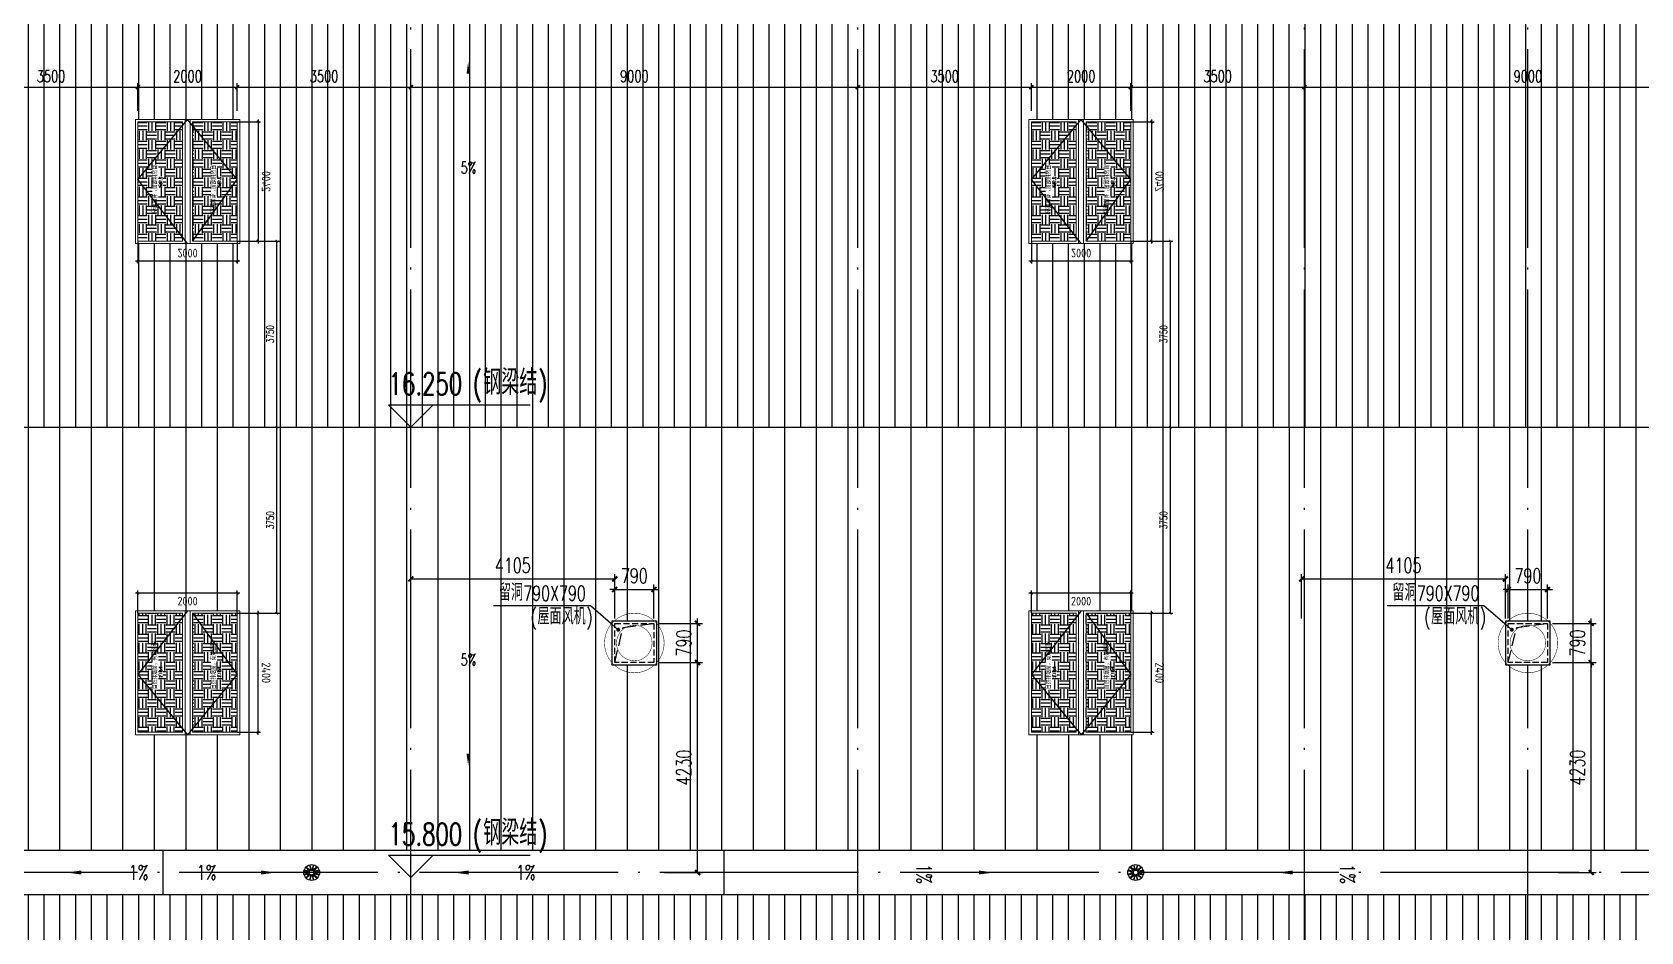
# Model space of a CAD drawing. Extents: x -1313754 to 847533, y 489853 to 941203.
# Drawn here: x 264516 to 296921, y 565675 to 583803 of the extents above; entities that cross this region are included whole.
import ezdxf

# ---------------------------------------------------------------- set-up
doc = ezdxf.new("R2010")
doc.units = 0
doc.header["$LTSCALE"] = 1000
doc.header["$MEASUREMENT"] = 0
for name, pattern in [('DASH', [0.35, 0.25, -0.1]), ('DOTE', [2.42, 2, -0.2, 0.02, -0.2]), ('HIDDEN', [9.525, 6.35, -3.175])]:
    doc.linetypes.add(name, pattern=pattern)
doc.layers.get('Defpoints').update_dxf_attribs({"color": 210})
for name, color, linetype in [('A-AXIS-DOTE', 14, 'DOTE'), ('A-AXIS-DP', 126, 'Continuous'), ('A-AXIS-SYMB', 3, 'Continuous'), ('A-DRAIN', 142, 'Continuous'), ('A-HATCH-2', 251, 'Continuous'), ('A-LIN-V', 9, 'Continuous'), ('A-SFCE', 30, 'Continuous'), ('A-WINDOW', 140, 'Continuous'), ('AS-COLN', 6, 'Continuous'), ('AS-WALL', 40, 'Continuous'), ('AS-结构边线层', 200, 'Continuous'), ('DIM_SYMB', 3, 'Continuous'), ('PUB_TEXT', 7, 'Continuous'), ('SPACE', 7, 'Continuous'), ('SPACE_HATCH', 8, 'Continuous'), ('参考线', 8, 'Continuous'), ('外框', 1, 'HIDDEN'), ('文本', 4, 'Continuous'), ('暖通', 7, 'Continuous'), ('虹吸雨水斗', 6, 'Continuous')]:
    doc.layers.add(name, color=color, linetype=linetype)
doc.layers.add('A-加建区域', color=47, linetype='Continuous', plot=False)
doc.layers.add('成型线', color=3, linetype='Continuous', lineweight=18)
doc.styles.add('_TCH_DIM', font='SIMPLEX', dxfattribs={"bigfont": 'GBCBIG'})
doc.styles.add('_TCH_DIM_T3', font='SIMPLEX', dxfattribs={"width": 0.705882, "bigfont": 'GBCBIG'})
doc.styles.add('_TCH_SPACE', font='SIMPLEX', dxfattribs={"height": 5, "bigfont": 'GBCBIG'})
doc.styles.get("Standard").update_dxf_attribs({"font": 'gbenor.shx', "bigfont": 'gbcbig.shx'})
doc.dimstyles.new('_TCH_ARCH&&100', dxfattribs={"dimtxt": 297.5, "dimasz": 100, "dimexe": 100, "dimexo": 100, "dimgap": 126.25, "dimtad": 1, "dimdec": 0, "dimzin": 0, "dimdsep": 46, "dimtxsty": '_TCH_DIM_T3', "dimblk": 'ARCHTICK', "dimcen": 0.09, "dimclrt": 7, "dimazin": 2, "dimtfac": 1, "dimtdec": 0, "dimtix": 1, "dimtmove": 2, "dimatfit": 3, "dimfxl": 0, "dimtolj": 1, "dimtzin": 0, "dimarcsym": 0})
doc.dimstyles.new('_TCH_ARCH&&50', dxfattribs={"dimtxt": 148.75, "dimasz": 50, "dimexe": 50, "dimexo": 50, "dimgap": 63.125, "dimtad": 1, "dimdec": 0, "dimzin": 0, "dimdsep": 46, "dimtxsty": '_TCH_DIM_T3', "dimblk": 'ARCHTICK', "dimcen": 0.09, "dimclrt": 7, "dimazin": 2, "dimtfac": 1, "dimtdec": 0, "dimtix": 1, "dimtmove": 2, "dimatfit": 3, "dimfxl": 0, "dimtolj": 1, "dimtzin": 0, "dimarcsym": 0})
doc.dimstyles.new('_TCH_ARCH&&80', dxfattribs={"dimtxt": 238, "dimasz": 80, "dimexe": 80, "dimexo": 80, "dimgap": 101, "dimtad": 1, "dimdec": 0, "dimzin": 0, "dimdsep": 46, "dimtxsty": '_TCH_DIM_T3', "dimblk": 'ARCHTICK', "dimcen": 0.09, "dimclrt": 7, "dimazin": 2, "dimtfac": 1, "dimtdec": 0, "dimtix": 1, "dimtmove": 2, "dimatfit": 3, "dimfxl": 0, "dimtolj": 1, "dimtzin": 0, "dimarcsym": 0})
pattern_1 = [(90, (-500100, 0), (-317.5, 0), [])]
pattern_2 = [(0, (0, 0), (187.5, 187.5), [187.5, -187.5]), (0, (0, 70.31), (187.5, 187.5), [187.5, -187.5]), (0, (0, 140.62), (187.5, 187.5), [187.5, -187.5]), (90, (23.44, 164.06), (-187.5, 187.5), [187.5, -187.5]), (90, (93.75, 164.06), (-187.5, 187.5), [187.5, -187.5]), (90, (164.06, 164.06), (-187.5, 187.5), [187.5, -187.5])]

# ---------------------------------------------------------------- blocks, each defined once
blk = doc.blocks.new('423432')
at = {"layer": 'A-AXIS-SYMB'}
for p, q in [((274177, 584820), (273727, 585270)), ((273727, 585270), (276577, 585270)), ((274177, 584820), (274627, 585270))]:
    blk.add_line(p, q, dxfattribs=at)
at = {"layer": 'PUB_TEXT', "style": '_TCH_DIM', "width": 0.705882}
for s, height, p in [('15.800', 446.2, (273727, 585470)), ('(', 446, (275422, 585470)), (')', 446, (276737, 585470))]:
    blk.add_text(s, height=height, dxfattribs=at).set_placement(p)
at = {"layer": 'PUB_TEXT', "style": '_TCH_DIM'}
blk.add_text('钢梁结', height=506.4, dxfattribs=at).set_placement((275632, 585470))
blk = doc.blocks.new('r43243')
at = {"layer": 'A-AXIS-SYMB'}
for p, q in [((274177, 557970), (273727, 558420)), ((273727, 558420), (276577, 558420)), ((274177, 557970), (274627, 558420))]:
    blk.add_line(p, q, dxfattribs=at)
at = {"layer": 'PUB_TEXT', "style": '_TCH_DIM', "width": 0.705882}
for s, height, p in [('16.250', 446.2, (273727, 558620)), ('(', 446, (275422, 558620)), (')', 446, (276737, 558620))]:
    blk.add_text(s, height=height, dxfattribs=at).set_placement(p)
at = {"layer": 'PUB_TEXT', "style": '_TCH_DIM'}
blk.add_text('钢梁结', height=506.4, dxfattribs=at).set_placement((275632, 558620))
blk = doc.blocks.new('rrrrrrrrrrrrrrrrrrrrr')
at = {"layer": 'A-HATCH-2'}
h = blk.add_hatch(dxfattribs=at)
h.set_pattern_fill('ANSI31', color=256, scale=200, angle=45)
h.set_pattern_definition(pattern_1)
h.paths.add_polyline_path([(-266220, 575845), (-133684.3, 575845), (-128454.2, 575845), (-128454.2, 584370), (-307291.3, 584370), (-310057.3, 575845), (-299145.1, 575845)])
h = blk.add_hatch(dxfattribs=at)
h.set_pattern_fill('ANSI31', color=256, scale=400, angle=45)
h.set_pattern_definition([(90, (-500100, 0), (-635, 0), [])])
h.paths.add_polyline_path([(-266220, 575845), (-133684.3, 575845), (-128454.2, 575845), (-128454.2, 567320), (-313254.2, 567335.8), (-312823.4, 567320), (-310057.3, 575845), (-278850, 575845)])
h = blk.add_hatch(dxfattribs=at)
h.set_pattern_fill('ANSI31', color=256, scale=200, angle=45)
h.set_pattern_definition(pattern_1)
h.paths.add_polyline_path([(-313254.2, 565520), (-313554.2, 565520), (-313554.2, 557895), (-299145.1, 557895), (-266220, 557895), (-133684.3, 557895), (-128454.2, 557895), (-128454.2, 566420), (-313254.2, 566420)])
at = {"layer": 'A-AXIS-SYMB'}
for points in [[(-226801.6, 581275, 0, 0, 0), (-226801.6, 583205, 0, 64, 0), (-226801.6, 582965, 0, 0, 0)], [(-226801.6, 570955, 0, 0, 0), (-226801.6, 569025, 0, 64, 0), (-226801.6, 569265, 0, 0, 0)]]:
    blk.add_lwpolyline(points, format="xyseb", dxfattribs=at)
at = {"layer": 'A-LIN-V'}
for points in [[(-307291.3, 584370), (-312823.4, 567320), (-128454.2, 567320)], [(-128454.2, 566420), (-313254.2, 566420)]]:
    blk.add_lwpolyline(points, dxfattribs=at)
at = {"layer": 'A-SFCE'}
blk.add_lwpolyline([(-310793.3, 575845), (-128454.2, 575845)], dxfattribs=at)
at = {"layer": 'A-WINDOW'}
for name, p in [('r43243', (-502131.6, 17875)), ('423432', (-502131.6, -18050))]:
    blk.add_blockref(name, p, dxfattribs=at)
at = {"layer": 'PUB_TEXT', "style": '_TCH_DIM', "width": 0.705882}
for p in [(-226953.6, 580953), (-226953.6, 571039)]:
    blk.add_text('5%', height=238, dxfattribs=at).set_placement(p)
blk = doc.blocks.new('_ArchTick')
at = {"color": 0, "linetype": 'ByBlock', "const_width": 0.4}
blk.add_lwpolyline([(-0.5, -0.5), (0.5, 0.5)], dxfattribs=at)
blk = doc.blocks.new('44')
at = {"layer": 'A-AXIS-DP', "color": 1}
for p, q in [((280302, 745270), (280302, 747370)), ((277446, 744900), (279946, 744900))]:
    blk.add_line(p, q, dxfattribs=at)
for p, xscale, yscale, zscale, rotation in [((280302, 747320), -50.00000000000003, 50.00000000000003, 50.00000000000001, 270), ((280302, 745320), -50.00000000000001, 50.00000000000001, 50.00000000000001, 90), ((279896, 744900), -50, 50, 50, 180)]:
    blk.add_blockref('_ArchTick', p, dxfattribs=dict(at, xscale=xscale, yscale=yscale, zscale=zscale, rotation=rotation))
at = {"layer": 'A-AXIS-DP', "color": 1, "xscale": -50, "yscale": 50, "zscale": 50}
blk.add_blockref('_ArchTick', (277496, 744900), dxfattribs=at)
at = {"layer": 'A-AXIS-DP', "color": 1, "insert": (278696, 744737), "char_height": 175, "attachment_point": 5, "rotation": 180}
blk.add_mtext('\\A1;2400', dxfattribs=at)
blk.add_wipeout([(277446, 745270), (279946, 745270), (279946, 747370), (277446, 747370)]).dxf.layer = '参考线'
at = {"layer": 'SPACE_HATCH'}
h = blk.add_hatch(dxfattribs=at)
h.set_pattern_fill('土壤', color=1, scale=50, style=0)
h.set_pattern_definition(pattern_2)
h.paths.add_polyline_path([(277496, 746420), (279896, 746420), (279896, 747320), (277496, 747320)])
h.paths.add_polyline_path([(278352, 746904), (279057, 746904), (279057, 747034), (278352, 747034)])
h.paths.add_polyline_path([(278591, 746811), (278817, 746811), (278817, 746895), (278591, 746895)])
h = blk.add_hatch(dxfattribs=at)
h.set_pattern_fill('土壤', color=1, scale=50, style=0)
h.set_pattern_definition(pattern_2)
h.paths.add_polyline_path([(277496, 746220), (279896, 746220), (279896, 745320), (277496, 745320)])
h.paths.add_polyline_path([(278352, 745724), (279057, 745724), (279057, 745854), (278352, 745854)])
h.paths.add_polyline_path([(278591, 745631), (278817, 745631), (278817, 745715), (278591, 745715)])
at = {"layer": 'A-AXIS-DP', "color": 1}
for p, q in [((279906, 747320), (280352, 747320)), ((277496, 745320), (277496, 744850)), ((279896, 745320), (279896, 744850)), ((279906, 745320), (280352, 745320))]:
    blk.add_line(p, q, dxfattribs=at)
at = {"layer": '外框'}
for points in [[(279946, 746320), (278658, 747320), (277446, 746320)], [(279896, 746220), (278658, 745320), (277446, 746320)]]:
    blk.add_lwpolyline(points, dxfattribs=at)
at = {"layer": '成型线'}
for p, q in [((279946, 745270), (279946, 747370)), ((277446, 746370), (279946, 746370)), ((277496, 746420), (279896, 746420)), ((277446, 746270), (279946, 746270)), ((277496, 746220), (279896, 746220))]:
    blk.add_line(p, q, dxfattribs=at)
for points in [[(279946, 745270), (277446, 745270), (277446, 747370), (279946, 747370)], [(277496, 746420), (277496, 747320), (279896, 747320), (279896, 746420)], [(279896, 746220), (279896, 745320), (277496, 745320), (277496, 746220)]]:
    blk.add_lwpolyline(points, dxfattribs=at)
at = {"layer": 'A-AXIS-DP', "color": 1, "insert": (280139, 746320), "char_height": 175, "attachment_point": 5, "rotation": 270}
blk.add_mtext('\\A1;2000', dxfattribs=at)
at = {"layer": 'SPACE', "color": 1, "style": '_TCH_SPACE'}
for p in [(278365, 746930), (278365, 745750)]:
    blk.add_text('自然排烟窗，有效面积', height=96.5, dxfattribs=at).set_placement(p)
at = {"layer": 'SPACE', "color": 1, "style": '_TCH_SPACE', "width": 0.705882}
for s, height, p in [('2.16m', 59.5, (278600, 746828)), ('2', 29.8, (278792, 746863)), ('2.16m', 59.5, (278600, 745648)), ('2', 29.8, (278792, 745683))]:
    blk.add_text(s, height=height, dxfattribs=at).set_placement(p)
blk = doc.blocks.new('*D2538')
at = {"layer": 'A-WINDOW', "color": 0, "lineweight": -2}
for p, q in [((367696, 714320), (368446, 714320)), ((368396, 710570), (368396, 714320)), ((367696, 710570), (368446, 710570))]:
    blk.add_line(p, q, dxfattribs=at)
at = {"layer": 'Defpoints', "color": 0}
for p in [(367646, 714320), (368396, 714320), (367646, 710570)]:
    blk.add_point(p, dxfattribs=at)
at = {"layer": 'A-WINDOW', "color": 0, "lineweight": -2, "xscale": 50, "yscale": 50, "zscale": 50}
for p, rotation in [((368396, 714320), 90), ((368396, 710570), 270)]:
    blk.add_blockref('_ArchTick', p, dxfattribs=dict(at, rotation=rotation))
at = {"layer": 'A-WINDOW', "color": 7, "insert": (368258, 712445), "char_height": 148.8, "attachment_point": 5, "rotation": 90, "style": '_TCH_DIM_T3'}
blk.add_mtext('\\A1;3750', dxfattribs=at)
blk = doc.blocks.new('*D2539')
at = {"layer": 'A-WINDOW', "color": 0, "lineweight": -2}
for p, q in [((367696, 718070), (368446, 718070)), ((368396, 714320), (368396, 718070)), ((367696, 714320), (368446, 714320))]:
    blk.add_line(p, q, dxfattribs=at)
at = {"layer": 'Defpoints', "color": 0}
for p in [(367646, 718070), (368396, 718070), (367646, 714320)]:
    blk.add_point(p, dxfattribs=at)
at = {"layer": 'A-WINDOW', "color": 0, "lineweight": -2, "xscale": 50, "yscale": 50, "zscale": 50}
for p, rotation in [((368396, 718070), 90), ((368396, 714320), 270)]:
    blk.add_blockref('_ArchTick', p, dxfattribs=dict(at, rotation=rotation))
at = {"layer": 'A-WINDOW', "color": 7, "insert": (368258, 716195), "char_height": 148.8, "attachment_point": 5, "rotation": 90, "style": '_TCH_DIM_T3'}
blk.add_mtext('\\A1;3750', dxfattribs=at)
blk = doc.blocks.new('*D1939')
at = {"layer": 'A-AXIS-DP', "color": 0, "lineweight": -2}
for p, q in [((263146, 582215), (263146, 582775)), ((263146, 582695), (266646, 582695)), ((266646, 582215), (266646, 582775))]:
    blk.add_line(p, q, dxfattribs=at)
at = {"layer": 'Defpoints', "color": 0}
for p in [(266646, 582695), (263146, 582135), (266646, 582135)]:
    blk.add_point(p, dxfattribs=at)
at = {"layer": 'A-AXIS-DP', "color": 0, "lineweight": -2, "xscale": 80, "yscale": 80, "zscale": 80, "rotation": 180}
blk.add_blockref('_ArchTick', (263146, 582695), dxfattribs=at)
at = {"layer": 'A-AXIS-DP', "color": 0, "lineweight": -2, "xscale": 80, "yscale": 80, "zscale": 80}
blk.add_blockref('_ArchTick', (266646, 582695), dxfattribs=at)
at = {"layer": 'A-AXIS-DP', "color": 7, "insert": (264896, 582915), "char_height": 238, "attachment_point": 5, "style": '_TCH_DIM_T3'}
blk.add_mtext('\\A1;3500', dxfattribs=at)
blk = doc.blocks.new('*D1940')
at = {"layer": 'A-AXIS-DP', "color": 0, "lineweight": -2}
for p, q in [((266646, 582215), (266646, 582775)), ((266646, 582695), (268646, 582695)), ((268646, 582215), (268646, 582775))]:
    blk.add_line(p, q, dxfattribs=at)
at = {"layer": 'Defpoints', "color": 0}
for p in [(268646, 582695), (266646, 582135), (268646, 582135)]:
    blk.add_point(p, dxfattribs=at)
at = {"layer": 'A-AXIS-DP', "color": 0, "lineweight": -2, "xscale": 80, "yscale": 80, "zscale": 80, "rotation": 180}
blk.add_blockref('_ArchTick', (266646, 582695), dxfattribs=at)
at = {"layer": 'A-AXIS-DP', "color": 0, "lineweight": -2, "xscale": 80, "yscale": 80, "zscale": 80}
blk.add_blockref('_ArchTick', (268646, 582695), dxfattribs=at)
at = {"layer": 'A-AXIS-DP', "color": 7, "insert": (267646, 582915), "char_height": 238, "attachment_point": 5, "style": '_TCH_DIM_T3'}
blk.add_mtext('\\A1;2000', dxfattribs=at)
blk = doc.blocks.new('*D1941')
at = {"layer": 'A-AXIS-DP', "color": 0, "lineweight": -2}
for p, q in [((268646, 582215), (268646, 582775)), ((268646, 582695), (272146, 582695)), ((272146, 582215), (272146, 582775))]:
    blk.add_line(p, q, dxfattribs=at)
at = {"layer": 'Defpoints', "color": 0}
for p in [(272146, 582695), (268646, 582135), (272146, 582135)]:
    blk.add_point(p, dxfattribs=at)
at = {"layer": 'A-AXIS-DP', "color": 0, "lineweight": -2, "xscale": 80, "yscale": 80, "zscale": 80, "rotation": 180}
blk.add_blockref('_ArchTick', (268646, 582695), dxfattribs=at)
at = {"layer": 'A-AXIS-DP', "color": 0, "lineweight": -2, "xscale": 80, "yscale": 80, "zscale": 80}
blk.add_blockref('_ArchTick', (272146, 582695), dxfattribs=at)
at = {"layer": 'A-AXIS-DP', "color": 7, "insert": (270396, 582915), "char_height": 238, "attachment_point": 5, "style": '_TCH_DIM_T3'}
blk.add_mtext('\\A1;3500', dxfattribs=at)
blk = doc.blocks.new('*D1942')
at = {"layer": 'A-AXIS-DP', "color": 0, "lineweight": -2}
for p, q in [((272146, 582215), (272146, 582775)), ((272146, 582695), (281146, 582695)), ((281146, 582215), (281146, 582775))]:
    blk.add_line(p, q, dxfattribs=at)
at = {"layer": 'Defpoints', "color": 0}
for p in [(281146, 582695), (272146, 582135), (281146, 582135)]:
    blk.add_point(p, dxfattribs=at)
at = {"layer": 'A-AXIS-DP', "color": 0, "lineweight": -2, "xscale": 80, "yscale": 80, "zscale": 80, "rotation": 180}
blk.add_blockref('_ArchTick', (272146, 582695), dxfattribs=at)
at = {"layer": 'A-AXIS-DP', "color": 0, "lineweight": -2, "xscale": 80, "yscale": 80, "zscale": 80}
blk.add_blockref('_ArchTick', (281146, 582695), dxfattribs=at)
at = {"layer": 'A-AXIS-DP', "color": 7, "insert": (276646, 582915), "char_height": 238, "attachment_point": 5, "style": '_TCH_DIM_T3'}
blk.add_mtext('\\A1;9000', dxfattribs=at)
blk = doc.blocks.new('*D1943')
at = {"layer": 'A-AXIS-DP', "color": 0, "lineweight": -2}
for p, q in [((281146, 582215), (281146, 582775)), ((281146, 582695), (284646, 582695)), ((284646, 582215), (284646, 582775))]:
    blk.add_line(p, q, dxfattribs=at)
at = {"layer": 'Defpoints', "color": 0}
for p in [(284646, 582695), (281146, 582135), (284646, 582135)]:
    blk.add_point(p, dxfattribs=at)
at = {"layer": 'A-AXIS-DP', "color": 0, "lineweight": -2, "xscale": 80, "yscale": 80, "zscale": 80, "rotation": 180}
blk.add_blockref('_ArchTick', (281146, 582695), dxfattribs=at)
at = {"layer": 'A-AXIS-DP', "color": 0, "lineweight": -2, "xscale": 80, "yscale": 80, "zscale": 80}
blk.add_blockref('_ArchTick', (284646, 582695), dxfattribs=at)
at = {"layer": 'A-AXIS-DP', "color": 7, "insert": (282896, 582915), "char_height": 238, "attachment_point": 5, "style": '_TCH_DIM_T3'}
blk.add_mtext('\\A1;3500', dxfattribs=at)
blk = doc.blocks.new('*D1944')
at = {"layer": 'A-AXIS-DP', "color": 0, "lineweight": -2}
for p, q in [((284646, 582215), (284646, 582775)), ((284646, 582695), (286646, 582695)), ((286646, 582215), (286646, 582775))]:
    blk.add_line(p, q, dxfattribs=at)
at = {"layer": 'Defpoints', "color": 0}
for p in [(286646, 582695), (284646, 582135), (286646, 582135)]:
    blk.add_point(p, dxfattribs=at)
at = {"layer": 'A-AXIS-DP', "color": 0, "lineweight": -2, "xscale": 80, "yscale": 80, "zscale": 80, "rotation": 180}
blk.add_blockref('_ArchTick', (284646, 582695), dxfattribs=at)
at = {"layer": 'A-AXIS-DP', "color": 0, "lineweight": -2, "xscale": 80, "yscale": 80, "zscale": 80}
blk.add_blockref('_ArchTick', (286646, 582695), dxfattribs=at)
at = {"layer": 'A-AXIS-DP', "color": 7, "insert": (285646, 582915), "char_height": 238, "attachment_point": 5, "style": '_TCH_DIM_T3'}
blk.add_mtext('\\A1;2000', dxfattribs=at)
blk = doc.blocks.new('*D1945')
at = {"layer": 'A-AXIS-DP', "color": 0, "lineweight": -2}
for p, q in [((286646, 582215), (286646, 582775)), ((286646, 582695), (290146, 582695)), ((290146, 582215), (290146, 582775))]:
    blk.add_line(p, q, dxfattribs=at)
at = {"layer": 'Defpoints', "color": 0}
for p in [(290146, 582695), (286646, 582135), (290146, 582135)]:
    blk.add_point(p, dxfattribs=at)
at = {"layer": 'A-AXIS-DP', "color": 0, "lineweight": -2, "xscale": 80, "yscale": 80, "zscale": 80, "rotation": 180}
blk.add_blockref('_ArchTick', (286646, 582695), dxfattribs=at)
at = {"layer": 'A-AXIS-DP', "color": 0, "lineweight": -2, "xscale": 80, "yscale": 80, "zscale": 80}
blk.add_blockref('_ArchTick', (290146, 582695), dxfattribs=at)
at = {"layer": 'A-AXIS-DP', "color": 7, "insert": (288396, 582915), "char_height": 238, "attachment_point": 5, "style": '_TCH_DIM_T3'}
blk.add_mtext('\\A1;3500', dxfattribs=at)
blk = doc.blocks.new('*D1946')
at = {"layer": 'A-AXIS-DP', "color": 0, "lineweight": -2}
for p, q in [((290146, 582215), (290146, 582775)), ((290146, 582695), (299146, 582695)), ((299146, 582215), (299146, 582775))]:
    blk.add_line(p, q, dxfattribs=at)
at = {"layer": 'Defpoints', "color": 0}
for p in [(299146, 582695), (290146, 582135), (299146, 582135)]:
    blk.add_point(p, dxfattribs=at)
at = {"layer": 'A-AXIS-DP', "color": 0, "lineweight": -2, "xscale": 80, "yscale": 80, "zscale": 80, "rotation": 180}
blk.add_blockref('_ArchTick', (290146, 582695), dxfattribs=at)
at = {"layer": 'A-AXIS-DP', "color": 0, "lineweight": -2, "xscale": 80, "yscale": 80, "zscale": 80}
blk.add_blockref('_ArchTick', (299146, 582695), dxfattribs=at)
at = {"layer": 'A-AXIS-DP', "color": 7, "insert": (294646, 582915), "char_height": 238, "attachment_point": 5, "style": '_TCH_DIM_T3'}
blk.add_mtext('\\A1;9000', dxfattribs=at)
blk = doc.blocks.new('dote')
at = {"layer": 'A-AXIS-DOTE', "ltscale": 2}
for p, q in [((-7117.8, -264080), (-7117.8, -167560.7)), ((1882.2, -264080), (1882.2, -167560.7)), ((10882.2, -264080), (10882.2, -167560.7)), ((15382.2, -264080), (15382.2, -167560.7)), ((98696.4, -237950), (-97273.6, -237950))]:
    blk.add_line(p, q, dxfattribs=at)
blk = doc.blocks.new('*D138')
at = {"layer": 'A-AXIS-DP', "color": 0, "lineweight": -2}
for p, q in [((-495, 395), (-1374, 395)), ((-1274, 395), (-1274, 495)), ((-1274, 395), (-1274, -395)), ((-495, -395), (-1374, -395)), ((-1274, -395), (-1274, -495))]:
    blk.add_line(p, q, dxfattribs=at)
at = {"layer": 'Defpoints', "color": 0}
for p in [(-395, 395), (-1274, -395), (-395, -395)]:
    blk.add_point(p, dxfattribs=at)
at = {"layer": 'A-AXIS-DP', "color": 0, "lineweight": -2, "xscale": 100, "yscale": 100, "zscale": 100}
for p, rotation in [((-1274, 395), 270), ((-1274, -395), 90)]:
    blk.add_blockref('_ArchTick', p, dxfattribs=dict(at, rotation=rotation))
at = {"layer": 'A-AXIS-DP', "color": 7, "insert": (-999, 0), "char_height": 297.5, "attachment_point": 5, "rotation": 270, "style": '_TCH_DIM_T3'}
blk.add_mtext('\\A1;790', dxfattribs=at)
blk = doc.blocks.new('*D139')
at = {"layer": 'A-AXIS-DP', "color": 0, "lineweight": -2}
for p, q in [((-395, -495), (-395, -1178)), ((395, -495), (395, -1178)), ((-395, -1078), (-495, -1078)), ((395, -1078), (-395, -1078)), ((395, -1078), (495, -1078))]:
    blk.add_line(p, q, dxfattribs=at)
at = {"layer": 'Defpoints', "color": 0}
for p in [(-395, -395), (395, -395), (-395, -1078)]:
    blk.add_point(p, dxfattribs=at)
at = {"layer": 'A-AXIS-DP', "color": 0, "lineweight": -2, "xscale": 100, "yscale": 100, "zscale": 100}
blk.add_blockref('_ArchTick', (-395, -1078), dxfattribs=at)
at = {"layer": 'A-AXIS-DP', "color": 0, "lineweight": -2, "xscale": 100, "yscale": 100, "zscale": 100, "rotation": 180}
blk.add_blockref('_ArchTick', (395, -1078), dxfattribs=at)
at = {"layer": 'A-AXIS-DP', "color": 7, "insert": (0, -1353), "char_height": 297.5, "attachment_point": 5, "rotation": 180, "style": '_TCH_DIM_T3'}
blk.add_mtext('\\A1;790', dxfattribs=at)
blk = doc.blocks.new('*D2394')
at = {"layer": 'A-AXIS-DP', "color": 0, "lineweight": -2}
for p, q in [((295255, 571100), (296020, 571100)), ((295920, 566870), (295920, 571100)), ((295255, 566870), (296020, 566870))]:
    blk.add_line(p, q, dxfattribs=at)
at = {"layer": 'Defpoints', "color": 0}
for p in [(295155, 571100), (295920, 571100), (295155, 566870)]:
    blk.add_point(p, dxfattribs=at)
at = {"layer": 'A-AXIS-DP', "color": 0, "lineweight": -2, "xscale": 100, "yscale": 100, "zscale": 100}
for p, rotation in [((295920, 571100), 90), ((295920, 566870), 270)]:
    blk.add_blockref('_ArchTick', p, dxfattribs=dict(at, rotation=rotation))
at = {"layer": 'A-AXIS-DP', "color": 7, "insert": (295645, 568985), "char_height": 297.5, "attachment_point": 5, "rotation": 90, "style": '_TCH_DIM_T3'}
blk.add_mtext('\\A1;4230', dxfattribs=at)
blk = doc.blocks.new('*D2395')
at = {"layer": 'A-AXIS-DP', "color": 0, "lineweight": -2}
for p, q in [((277255, 571100), (278020, 571100)), ((277920, 566870), (277920, 571100)), ((277255, 566870), (278020, 566870))]:
    blk.add_line(p, q, dxfattribs=at)
at = {"layer": 'Defpoints', "color": 0}
for p in [(277155, 571100), (277920, 571100), (277155, 566870)]:
    blk.add_point(p, dxfattribs=at)
at = {"layer": 'A-AXIS-DP', "color": 0, "lineweight": -2, "xscale": 100, "yscale": 100, "zscale": 100}
for p, rotation in [((277920, 571100), 90), ((277920, 566870), 270)]:
    blk.add_blockref('_ArchTick', p, dxfattribs=dict(at, rotation=rotation))
at = {"layer": 'A-AXIS-DP', "color": 7, "insert": (277645, 568985), "char_height": 297.5, "attachment_point": 5, "rotation": 90, "style": '_TCH_DIM_T3'}
blk.add_mtext('\\A1;4230', dxfattribs=at)
blk = doc.blocks.new('*D2507')
at = {"layer": 'A-AXIS-DP', "color": 0, "lineweight": -2}
for p, q in [((290088, 571990), (290088, 572885)), ((290088, 572785), (294193, 572785)), ((294193, 571990), (294193, 572885))]:
    blk.add_line(p, q, dxfattribs=at)
at = {"layer": 'Defpoints', "color": 0}
for p in [(294193, 572785), (290088, 571890), (294193, 571890)]:
    blk.add_point(p, dxfattribs=at)
at = {"layer": 'A-AXIS-DP', "color": 0, "lineweight": -2, "xscale": 100, "yscale": 100, "zscale": 100, "rotation": 180}
blk.add_blockref('_ArchTick', (290088, 572785), dxfattribs=at)
at = {"layer": 'A-AXIS-DP', "color": 0, "lineweight": -2, "xscale": 100, "yscale": 100, "zscale": 100}
blk.add_blockref('_ArchTick', (294193, 572785), dxfattribs=at)
at = {"layer": 'A-AXIS-DP', "color": 7, "insert": (292140, 573060), "char_height": 297.5, "attachment_point": 5, "style": '_TCH_DIM_T3'}
blk.add_mtext('\\A1;4105', dxfattribs=at)
blk = doc.blocks.new('*D2511')
at = {"layer": 'A-AXIS-DP', "color": 0, "lineweight": -2}
for p, q in [((272146, 571990), (272146, 572885)), ((272146, 572785), (276251, 572785)), ((276251, 571990), (276251, 572885))]:
    blk.add_line(p, q, dxfattribs=at)
at = {"layer": 'Defpoints', "color": 0}
for p in [(276251, 572785), (272146, 571890), (276251, 571890)]:
    blk.add_point(p, dxfattribs=at)
at = {"layer": 'A-AXIS-DP', "color": 0, "lineweight": -2, "xscale": 100, "yscale": 100, "zscale": 100, "rotation": 180}
blk.add_blockref('_ArchTick', (272146, 572785), dxfattribs=at)
at = {"layer": 'A-AXIS-DP', "color": 0, "lineweight": -2, "xscale": 100, "yscale": 100, "zscale": 100}
blk.add_blockref('_ArchTick', (276251, 572785), dxfattribs=at)
at = {"layer": 'A-AXIS-DP', "color": 7, "insert": (274198, 573060), "char_height": 297.5, "attachment_point": 5, "style": '_TCH_DIM_T3'}
blk.add_mtext('\\A1;4105', dxfattribs=at)
blk = doc.blocks.new('w4234233')
at = {"layer": 'A-AXIS-SYMB'}
for points in [[(355546, 826830, 0, 0, 0), (355546, 825680, 0, 80, 0), (355546, 825980, 0, 0, 0)], [(355546, 818810, 0, 0, 0), (355546, 819960, 0, 80, 0), (355546, 819660, 0, 0, 0)]]:
    blk.add_lwpolyline(points, format="xyseb", dxfattribs=at)
at = {"layer": 'PUB_TEXT', "style": '_TCH_DIM', "width": 0.705882}
for p in [(355376, 826935), (355376, 818407)]:
    blk.add_text('1%%%', height=297.5, dxfattribs=at).set_placement(p)
blk = doc.blocks.new('“奔腾”虹吸雨水斗')
at = {"layer": '虹吸雨水斗', "lineweight": 25}
for p, q in [((946982, 86753), (947040, 86688)), ((947052, 86699), (946987, 86758)), ((947048, 86793), (947066, 86707)), ((947082, 86711), (947055, 86795)), ((947125, 86795), (947098, 86711)), ((947114, 86707), (947132, 86793)), ((947194, 86758), (947128, 86699)), ((947140, 86688), (947199, 86753)), ((946944, 86685), (947028, 86658)), ((947028, 86641), (946944, 86614)), ((947032, 86673), (946946, 86692)), ((946946, 86607), (947032, 86625)), ((947040, 86611), (946982, 86546)), ((946987, 86541), (947052, 86600)), ((947066, 86592), (947048, 86506)), ((947055, 86504), (947082, 86587)), ((947098, 86587), (947125, 86504)), ((947132, 86506), (947114, 86592)), ((947128, 86600), (947194, 86541)), ((947199, 86546), (947140, 86611)), ((947234, 86692), (947148, 86673)), ((947148, 86625), (947234, 86607)), ((947152, 86658), (947236, 86685)), ((947236, 86614), (947152, 86641))]:
    blk.add_line(p, q, dxfattribs=at)
for radius in [150, 47.6]:
    blk.add_circle((947090, 86649), radius, dxfattribs=at)
for centre, start, end in [((947025, 86649), 291.6382, 68.3675), ((947034, 86682), 261.6382, 38.3675), ((947034, 86617), 321.6382, 98.3675), ((947057, 86706), 231.6382, 8.3675), ((947057, 86593), 351.6382, 128.3675), ((947090, 86715), 201.6382, 338.3675), ((947090, 86584), 21.6382, 158.3675), ((947123, 86706), 171.6382, 308.3675), ((947123, 86593), 51.6382, 188.3675), ((947147, 86682), 141.6382, 278.3675), ((947147, 86617), 81.6382, 218.3675), ((947155, 86649), 111.6382, 248.3675)]:
    blk.add_arc(centre, 8.82, start, end, dxfattribs=at)
blk = doc.blocks.new('434243')
at = {"layer": '文本', "xscale": 1.061320754715, "yscale": 1.061320754715, "zscale": 1.061320754715}
for p in [(-735021, 474907), (-718421, 474907)]:
    blk.add_blockref('“奔腾”虹吸雨水斗', p, dxfattribs=at)
blk = doc.blocks.new('21321423')
at = {"layer": 'A-AXIS-SYMB'}
for points in [[(266356, 566870, 0, 0, 0), (265206, 566870, 0, 80, 0), (265506, 566870, 0, 0, 0)], [(268276, 566870, 0, 0, 0), (269426, 566870, 0, 80, 0), (269126, 566870, 0, 0, 0)], [(274156, 566870, 0, 0, 0), (273006, 566870, 0, 80, 0), (273306, 566870, 0, 0, 0)]]:
    blk.add_lwpolyline(points, format="xyseb", dxfattribs=at)
at = {"layer": 'A-DRAIN'}
for p, q in [((267156, 566420), (267156, 567320)), ((278456, 566420), (278456, 567320)), ((294646, 566420), (294646, 567320))]:
    blk.add_line(p, q, dxfattribs=at)
at = {"layer": 'A-加建区域', "rotation": 270}
blk.add_blockref('w4234233', (-536074, 922416), dxfattribs=at)
at = {"layer": '虹吸雨水斗'}
blk.add_blockref('434243', (0, 0), dxfattribs=at)
at = {"layer": 'PUB_TEXT', "style": '_TCH_DIM', "width": 0.705882}
for p in [(266461, 566721), (267831, 566721), (274261, 566721)]:
    blk.add_text('1%%%', height=297.5, dxfattribs=at).set_placement(p)
blk = doc.blocks.new('frtt')
at = {"layer": 'A-LIN-V', "xscale": -1, "rotation": 90}
blk.add_blockref('44', (1112915.9, 997965.8), dxfattribs=at)
at = {"layer": 'A-LIN-V', "rotation": 90}
blk.add_blockref('44', (1112915.9, 430674.2), dxfattribs=at)
at = {"layer": 'A-WINDOW', "color": 1}
for p1, p2, picture, middle in [((367645.9, 714320), (367645.9, 718070), '*D2539', (368258.4, 716195)), ((367645.9, 710570), (367645.9, 714320), '*D2538', (368258.4, 712445))]:
    dim = blk.add_aligned_dim(p1=p1, p2=p2, distance=-750, dimstyle='_TCH_ARCH&&50', dxfattribs=at)
    dim.commit()
    dim.dimension.update_dxf_attribs({"geometry": picture, "text_midpoint": middle})
blk = doc.blocks.new('242343243')
at = {"layer": 'A-WINDOW'}
for p in [(-98950, -138475), (-80950, -138475)]:
    blk.add_blockref('frtt', p, dxfattribs=at)
at = {"layer": 'A-AXIS-DP'}
for p1, p2, picture, middle in [((272145.8, 582135.3), (281145.8, 582135.3), '*D1942', (276645.8, 582915.3)), ((290145.8, 582135.3), (299145.8, 582135.3), '*D1946', (294645.8, 582915.3))]:
    dim = blk.add_aligned_dim(p1=p1, p2=p2, distance=560, dimstyle='_TCH_ARCH&&80', dxfattribs=at)
    dim.commit()
    dim.dimension.update_dxf_attribs({"geometry": picture, "text_midpoint": middle})
for p1, p2, picture, middle in [((263145.8, 582135.3), (266645.9, 582135.3), '*D1939', (264895.9, 582915.3)), ((266645.9, 582135.3), (268645.9, 582135.3), '*D1940', (267645.9, 582915.3)), ((268645.9, 582135.3), (272145.8, 582135.3), '*D1941', (270395.9, 582915.3)), ((281145.8, 582135.3), (284645.9, 582135.3), '*D1943', (282895.9, 582915.3)), ((284645.9, 582135.3), (286645.9, 582135.3), '*D1944', (285645.9, 582915.3)), ((286645.9, 582135.3), (290145.8, 582135.3), '*D1945', (288395.9, 582915.3))]:
    dim = blk.add_aligned_dim(p1=p1, p2=p2, distance=560, dimstyle='_TCH_ARCH&&80', dxfattribs=at)
    dim.commit()
    dim.dimension.update_dxf_attribs({"geometry": picture, "text_midpoint": middle})
blk = doc.blocks.new('fengji')
at = {"layer": 'DIM_SYMB'}
blk.add_line((884.2, -747.9), (2834.2, -747.9), dxfattribs=at)
at = {"layer": 'DIM_SYMB', "color": 7, "style": '_TCH_DIM', "width": 0.705882}
for s, p in [(')', (967.7, -372.9)), ('(', (2090.7, -372.9)), ('790X790', (2237.7, -852.9))]:
    blk.add_text(s, height=297.5, rotation=180, dxfattribs=at).set_placement(p)
at = {"layer": 'DIM_SYMB', "color": 7, "style": '_TCH_DIM'}
for s, p in [('屋面风机', (1950.7, -372.9)), ('留洞', (2729.2, -852.9))]:
    blk.add_text(s, height=337.59, rotation=180, dxfattribs=at).set_placement(p)
blk.add_wipeout([(-445, 445), (445, 445), (445, -445), (-445, -445)]).dxf.layer = '参考线'
at = {"layer": 'A-HATCH-2', "const_width": 10}
for points in [[(0, -600.2, -1), (0, 600.2, -1)], [(0, -600.2, 1), (0, 600.2, 1)]]:
    blk.add_lwpolyline(points, format="xyb", dxfattribs=at)
at = {"layer": 'A-HATCH-2', "linetype": 'DASH', "const_width": 10}
for points in [[(0, -358.3, -1), (0, 358.3, -1)], [(0, -358.3, 1), (0, 358.3, 1)]]:
    blk.add_lwpolyline(points, format="xyb", dxfattribs=at)
at = {"layer": 'AS-COLN', "ltscale": 0.5}
blk.add_lwpolyline([(-445, 445), (445, 445), (445, -445), (-445, -445)], close=True, dxfattribs=at)
at = {"layer": 'AS-COLN', "linetype": 'DASH', "ltscale": 0.5}
blk.add_lwpolyline([(-395, 395), (395, 395), (395, -395), (-395, -395)], close=True, dxfattribs=at)
at = {"layer": 'AS-结构边线层', "linetype": 'DASH'}
blk.add_lwpolyline([(395, 395), (225.4, -315), (-395, -395)], dxfattribs=at)
at = {"layer": 'DIM_SYMB'}
blk.add_line((324.2, -267.9), (884.2, -747.9), dxfattribs=at)
at = {"layer": 'DIM_SYMB', "const_width": 40}
blk.add_lwpolyline([(310.3, -253.5, -1), (338.1, -282.3, -1)], format="xyb", close=True, dxfattribs=at)
at = {"layer": 'A-AXIS-DP'}
for p1, distance, picture, middle in [((-395, 395), -879.2, '*D138', (-999.2, 0)), ((395, -395), 682.9, '*D139', (0, -1352.9))]:
    dim = blk.add_aligned_dim(p1=p1, p2=(-395, -395), distance=distance, dimstyle='_TCH_ARCH&&100', dxfattribs=at)
    dim.commit()
    dim.dimension.update_dxf_attribs({"geometry": picture, "text_midpoint": middle})
blk = doc.blocks.new('2312321321')
at = {"layer": '暖通', "rotation": 180}
for p in [(276645.8, 571495), (294645.8, 571495)]:
    blk.add_blockref('fengji', p, dxfattribs=at)
at = {"layer": 'A-AXIS-DP'}
for p1, p2, distance, picture, middle in [((272145.8, 571890), (276250.8, 571890), 895, '*D2511', (274198.3, 573060)), ((290087.8, 571890), (294192.8, 571890), 895, '*D2507', (292140.3, 573060)), ((277154.7, 566870), (277154.7, 571100), -765.3, '*D2395', (277645, 568985)), ((295154.7, 566870), (295154.7, 571100), -765.3, '*D2394', (295645, 568985))]:
    dim = blk.add_aligned_dim(p1=p1, p2=p2, distance=distance, dimstyle='_TCH_ARCH&&100', dxfattribs=at)
    dim.commit()
    dim.dimension.update_dxf_attribs({"geometry": picture, "text_midpoint": middle})

msp = doc.modelspace()

# ---------------------------------------------------------------- block references
msp.add_blockref('rrrrrrrrrrrrrrrrrrrrr', (500100, 0))

# ---------------------------------------------------------------- next in the draw order: block references
at = {"layer": 'A-WINDOW'}
msp.add_blockref('242343243', (0, 0), dxfattribs=at)

# ---------------------------------------------------------------- next in the draw order: block references
at = {"layer": 'AS-WALL'}
msp.add_blockref('dote', (279263.6, 804820), dxfattribs=at)

# ---------------------------------------------------------------- next in the draw order: block references
at = {"layer": '暖通', "color": 7}
msp.add_blockref('2312321321', (0, 0), dxfattribs=at)

# ---------------------------------------------------------------- next in the draw order: block references
at = {"layer": '虹吸雨水斗', "linetype": 'Continuous'}
msp.add_blockref('21321423', (0, 0), dxfattribs=at)

doc.saveas('drawing.dxf')
